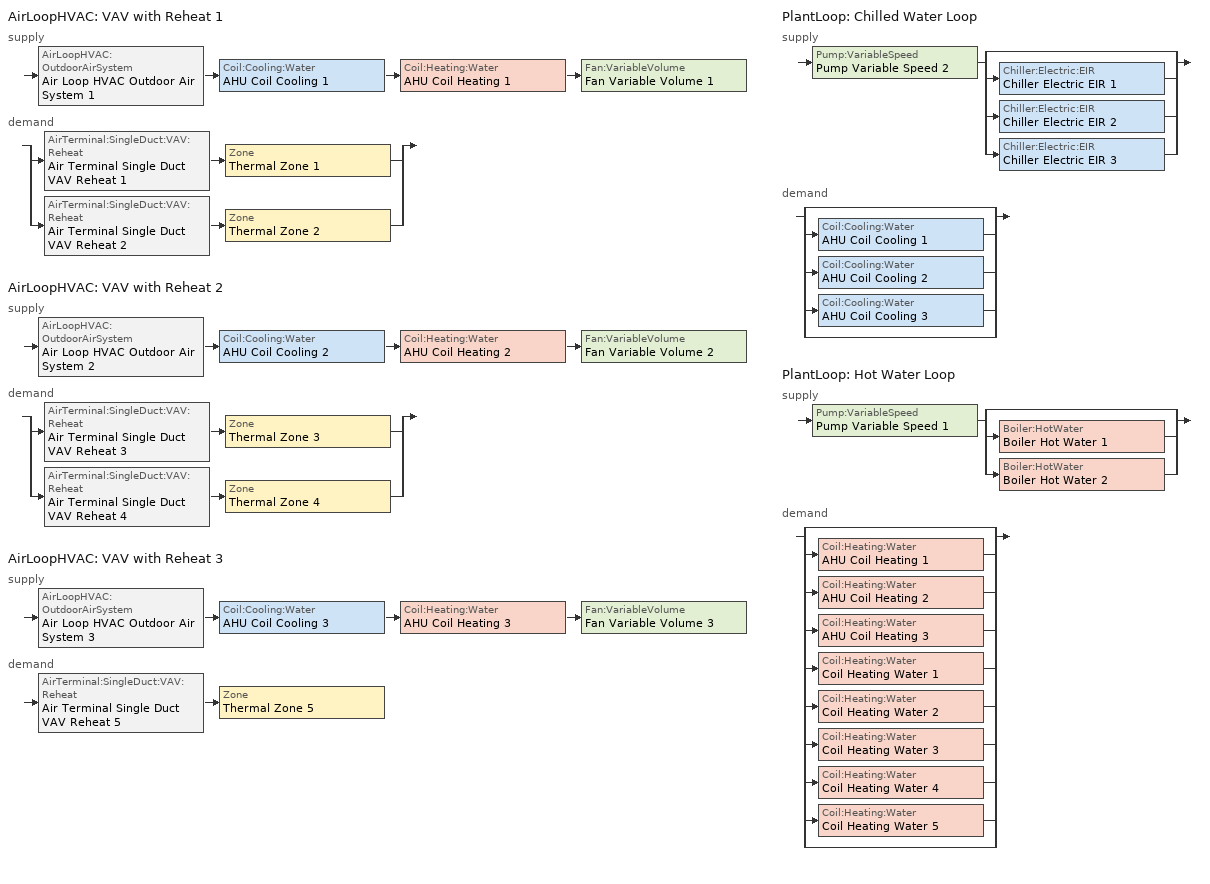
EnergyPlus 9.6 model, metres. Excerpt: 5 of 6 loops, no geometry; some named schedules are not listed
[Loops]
AirLoopHVAC 'VAV with Reheat 1'
 supply: AirLoopHVAC:OutdoorAirSystem 'Air Loop HVAC Outdoor Air System 1' > Coil:Cooling:Water 'AHU Coil Cooling 1' > Coil:Heating:Water 'AHU Coil Heating 1' > Fan:VariableVolume 'Fan Variable Volume 1'
 demand: split
  | AirTerminal:SingleDuct:VAV:Reheat 'Air Terminal Single Duct VAV Reheat 1' > Zone 'Thermal Zone 1'
  | AirTerminal:SingleDuct:VAV:Reheat 'Air Terminal Single Duct VAV Reheat 2' > Zone 'Thermal Zone 2'
AirLoopHVAC 'VAV with Reheat 2'
 supply: AirLoopHVAC:OutdoorAirSystem 'Air Loop HVAC Outdoor Air System 2' > Coil:Cooling:Water 'AHU Coil Cooling 2' > Coil:Heating:Water 'AHU Coil Heating 2' > Fan:VariableVolume 'Fan Variable Volume 2'
 demand: split
  | AirTerminal:SingleDuct:VAV:Reheat 'Air Terminal Single Duct VAV Reheat 3' > Zone 'Thermal Zone 3'
  | AirTerminal:SingleDuct:VAV:Reheat 'Air Terminal Single Duct VAV Reheat 4' > Zone 'Thermal Zone 4'
AirLoopHVAC 'VAV with Reheat 3'
 supply: AirLoopHVAC:OutdoorAirSystem 'Air Loop HVAC Outdoor Air System 3' > Coil:Cooling:Water 'AHU Coil Cooling 3' > Coil:Heating:Water 'AHU Coil Heating 3' > Fan:VariableVolume 'Fan Variable Volume 3'
 demand: AirTerminal:SingleDuct:VAV:Reheat 'Air Terminal Single Duct VAV Reheat 5' > Zone 'Thermal Zone 5'
PlantLoop 'Chilled Water Loop'
 supply: Pump:VariableSpeed 'Pump Variable Speed 2' > split
  | bypass
  | Chiller:Electric:EIR 'Chiller Electric EIR 1'
  | Chiller:Electric:EIR 'Chiller Electric EIR 2'
  | Chiller:Electric:EIR 'Chiller Electric EIR 3'
 demand: split
  | bypass
  | Coil:Cooling:Water 'AHU Coil Cooling 1'
  | Coil:Cooling:Water 'AHU Coil Cooling 2'
  | Coil:Cooling:Water 'AHU Coil Cooling 3'
  | bypass
PlantLoop 'Hot Water Loop'
 supply: Pump:VariableSpeed 'Pump Variable Speed 1' > split
  | bypass
  | Boiler:HotWater 'Boiler Hot Water 1'
  | Boiler:HotWater 'Boiler Hot Water 2'
 demand: split
  | bypass
  | Coil:Heating:Water 'AHU Coil Heating 1'
  | Coil:Heating:Water 'AHU Coil Heating 2'
  | Coil:Heating:Water 'AHU Coil Heating 3'
  | Coil:Heating:Water 'Coil Heating Water 1'
  | Coil:Heating:Water 'Coil Heating Water 2'
  | Coil:Heating:Water 'Coil Heating Water 3'
  | Coil:Heating:Water 'Coil Heating Water 4'
  | Coil:Heating:Water 'Coil Heating Water 5'
  | bypass
[Controller:MechanicalVentilation] Availability Schedule=Always On Discrete; Demand Controlled Ventilation=No; System Outdoor Air Method=ZoneSum
Name | Zone or ZoneList Name 1 | Design Specification Outdoor Air Object Name 1 | Zone or ZoneList Name 2 | Design Specification Outdoor Air Object Name 2
Controller Mechanical Ventilation 1 | Thermal Zone 1 | Ventilation 1 | Thermal Zone 2 | Ventilation 2
Controller Mechanical Ventilation 2 | Thermal Zone 3 | Ventilation 3 | Thermal Zone 4 | Ventilation 4
Controller Mechanical Ventilation 3 | Thermal Zone 5 | Ventilation 5
[AirLoopHVAC] Design Supply Air Flow Rate m3/s=AutoSize; Design Return Air Flow Fraction of Supply Air Flow=1
VAV with Reheat 1; VAV with Reheat 2; VAV with Reheat 3
[Sizing:System] Type of Load to Size On=Sensible; Design Outdoor Air Flow Rate m3/s=Autosize; Central Heating Maximum System Air Flow Ratio=0.3; Preheat Design Temperature C=7; Preheat Design Humidity Ratio kgWater/kgDryAir=0.008; Precool Design Temperature C=12.8; Precool Design Humidity Ratio kgWater/kgDryAir=0.008; Type of Zone Sum to Use=NonCoincident; 100% Outdoor Air in Cooling=Yes; 100% Outdoor Air in Heating=Yes; Central Cooling Design Supply Air Humidity Ratio kgWater/kgDryAir=0.0085; Central Heating Design Supply Air Humidity Ratio kgWater/kgDryAir=0.008; Cooling Supply Air Flow Rate Method=DesignDay; Cooling Supply Air Flow Rate m3/s=0; Cooling Supply Air Flow Rate Per Floor Area m3/s-m2=0.00996765; Cooling Fraction of Autosized Cooling Supply Air Flow Rate=1; Cooling Supply Air Flow Rate Per Unit Cooling Capacity m3/s-W=3.94755e-05; Heating Supply Air Flow Rate Method=DesignDay; Heating Supply Air Flow Rate m3/s=0; Heating Supply Air Flow Rate Per Floor Area m3/s-m2=0.00996765; Heating Fraction of Autosized Heating Supply Air Flow Rate=1; Heating Fraction of Autosized Cooling Supply Air Flow Rate=1; Heating Supply Air Flow Rate Per Unit Heating Capacity m3/s-W=3.15882e-05; System Outdoor Air Method=ZoneSum; Zone Maximum Outdoor Air Fraction dimensionless=1; Cooling Design Capacity Method=CoolingDesignCapacity; Cooling Design Capacity W=Autosize; Cooling Design Capacity Per Floor Area W/m2=234.7; Fraction of Autosized Cooling Design Capacity=1; Heating Design Capacity Method=HeatingDesignCapacity; Heating Design Capacity W=Autosize; Heating Design Capacity Per Floor Area W/m2=157; Fraction of Autosized Heating Design Capacity=1; Central Cooling Capacity Control Method=OnOff; Occupant Diversity=Autosize
Name | Central Cooling Design Supply Air Temperature C | Central Heating Design Supply Air Temperature C
VAV with Reheat 1 | 17.8 | 17.8
VAV with Reheat 2 | 10.3 | 10.3
VAV with Reheat 3 | 11.5 | 11.5
[Controller:WaterCoil] Control Variable=Temperature; Actuator Variable=Flow; Controller Convergence Tolerance deltaC=Autosize; Maximum Actuated Flow m3/s=Autosize; Minimum Actuated Flow m3/s=0
Name | Action
Controller Water Coil Cooling 1; Controller Water Coil Cooling 2; Controller Water Coil Cooling 3 | Reverse
Controller Water Coil Heating 1; Controller Water Coil Heating 2; Controller Water Coil Heating 3 | Normal
[Controller:OutdoorAir] Minimum Outdoor Air Flow Rate m3/s=0; Maximum Outdoor Air Flow Rate m3/s=Autosize; Economizer Control Action Type=ModulateFlow; Economizer Maximum Limit Dry-Bulb Temperature C=28; Economizer Maximum Limit Enthalpy J/kg=64000; Economizer Minimum Limit Dry-Bulb Temperature C=-100; Lockout Type=NoLockout; Minimum Limit Type=FixedMinimum; High Humidity Control=No; Control High Indoor Humidity Based on Outdoor Humidity Ratio=Yes; Heat Recovery Bypass Control Type=BypassWhenWithinEconomizerLimits
Name | Economizer Control Type | Mechanical Ventilation Controller
Controller Outdoor Air 1 | DifferentialDryBulb | Controller Mechanical Ventilation 1
Controller Outdoor Air 2 | DifferentialEnthalpy | Controller Mechanical Ventilation 2
Controller Outdoor Air 3 | DifferentialEnthalpy | Controller Mechanical Ventilation 3
[SetpointManager:MixedAir] Control Variable=Temperature
Name | Setpoint Node or NodeList
Node Air Deck Mixed 1 OS Default SPM | Node Air Deck Mixed 1
Node Air Deck Cooling 1 OS Default SPM | Node Air Deck Cooling 1
Node Air Deck Heating 1 OS Default SPM | Node Air Deck Heating 1
Node Air Deck Mixed 2 OS Default SPM | Node Air Deck Mixed 2
Node Air Deck Cooling 2 OS Default SPM | Node Air Deck Cooling 2
Node Air Deck Heating 2 OS Default SPM | Node Air Deck Heating 2
Node Air Deck Mixed 3 OS Default SPM | Node Air Deck Mixed 3
Node Air Deck Cooling 3 OS Default SPM | Node Air Deck Cooling 3
Node Air Deck Heating 3 OS Default SPM | Node Air Deck Heating 3
[Coil:Cooling:Water] Availability Schedule=Always On Discrete; Design Water Flow Rate m3/s=Autosize; Design Air Flow Rate m3/s=Autosize; Design Inlet Water Temperature C=Autosize; Design Inlet Air Temperature C=Autosize; Design Outlet Air Temperature C=Autosize; Design Inlet Air Humidity Ratio kgWater/kgDryAir=Autosize; Design Outlet Air Humidity Ratio kgWater/kgDryAir=Autosize; Type of Analysis=SimpleAnalysis; Heat Exchanger Configuration=CrossFlow
AHU Coil Cooling 1; AHU Coil Cooling 2; AHU Coil Cooling 3
[Coil:Heating:Water] Availability Schedule=Always On Discrete; U-Factor Times Area Value W/K=Autosize; Maximum Water Flow Rate m3/s=Autosize; Performance Input Method=UFactorTimesAreaAndDesignWaterFlowRate; Rated Capacity W=Autosize; Rated Inlet Water Temperature C=82.2; Rated Inlet Air Temperature C=16.6; Rated Outlet Water Temperature C=71.1; Rated Outlet Air Temperature C=32.2; Rated Ratio for Air and Water Convection=0.5
AHU Coil Heating 1; AHU Coil Heating 2; AHU Coil Heating 3; Coil Heating Water 1; Coil Heating Water 2; Coil Heating Water 3; Coil Heating Water 4; Coil Heating Water 5
[Fan:VariableVolume] Availability Schedule=Always On Discrete; Fan Power Minimum Flow Rate Input Method=FixedFlowRate; Fan Power Minimum Flow Fraction=0; Fan Power Minimum Air Flow Rate m3/s=0; Motor Efficiency=0.93; Motor In Airstream Fraction=1; Fan Power Coefficient 1=0.0407599; Fan Power Coefficient 2=0.088045; Fan Power Coefficient 3=-0.0729261; Fan Power Coefficient 4=0.94374; Fan Power Coefficient 5=0
Name | Fan Total Efficiency | Pressure Rise Pa | Maximum Flow Rate m3/s
Fan Variable Volume 1 | 0.76 | 819 | 78.12
Fan Variable Volume 2 | 0.65 | 664 | 102.04
Fan Variable Volume 3 | 0.64 | 470 | Autosize
[SetpointManager:Scheduled] Control Variable=Temperature
Name | Schedule | Setpoint Node or NodeList
Setpoint Manager Scheduled Air Duck 1 | Deck_Temperature 1 | Node Air Deck Supply 1
Setpoint Manager Scheduled Air Duck 2 | Deck_Temperature 2 | Node Air Deck Supply 2
Setpoint Manager Scheduled Air Duck 3 | Deck_Temperature 3 | Node Air Deck Supply 3
Setpoint Manager Scheduled Chilled Water Duck | Chilled_Water_Temperature | Node Chilled Water Deck Supply
Setpoint Manager Scheduled Hot Water Duck | Hot_Water_Temperature | Node Hot Water Deck Supply
[ZoneControl:Thermostat] Temperature Difference Between Cutout And Setpoint deltaC=0
Name | Zone or ZoneList | Control Type Schedule | Control 1
Thermal Zone 1 Thermostat | Thermal Zone 1 | Thermal Zone 1 Thermostat Schedule | Thermostat Setpoint Dual Setpoint 1
Thermal Zone 2 Thermostat | Thermal Zone 2 | Thermal Zone 2 Thermostat Schedule | Thermostat Setpoint Dual Setpoint 2
Thermal Zone 3 Thermostat | Thermal Zone 3 | Thermal Zone 3 Thermostat Schedule | Thermostat Setpoint Dual Setpoint 3
Thermal Zone 4 Thermostat | Thermal Zone 4 | Thermal Zone 4 Thermostat Schedule | Thermostat Setpoint Dual Setpoint 4
Thermal Zone 5 Thermostat | Thermal Zone 5 | Thermal Zone 5 Thermostat Schedule | Thermostat Setpoint Dual Setpoint 5
[ThermostatSetpoint:DualSetpoint]
Name | Heating Setpoint Temperature Schedule | Cooling Setpoint Temperature Schedule
Thermostat Setpoint Dual Setpoint 1 | HtgSetp 1 | ClgSetp 1
Thermostat Setpoint Dual Setpoint 2 | HtgSetp 2 | ClgSetp 2
Thermostat Setpoint Dual Setpoint 3 | HtgSetp 3 | ClgSetp 3
Thermostat Setpoint Dual Setpoint 4 | HtgSetp 4 | ClgSetp 4
Thermostat Setpoint Dual Setpoint 5 | HtgSetp 5 | ClgSetp 5
[AirTerminal:SingleDuct:VAV:Reheat] Availability Schedule=Always On Discrete; Maximum Air Flow Rate m3/s=Autosize; Zone Minimum Air Flow Input Method=Constant; Constant Minimum Air Flow Fraction=0.3; Fixed Minimum Air Flow Rate m3/s=0; Maximum Hot Water or Steam Flow Rate m3/s=Autosize; Minimum Hot Water or Steam Flow Rate m3/s=0; Convergence Tolerance=0.001; Damper Heating Action=Normal; Maximum Flow per Zone Floor Area During Reheat m3/s-m2=Autocalculate; Maximum Flow Fraction During Reheat=Autocalculate; Maximum Reheat Air Temperature C=35
Name | Reheat Coil
Air Terminal Single Duct VAV Reheat 1 | Coil Heating Water 1
Air Terminal Single Duct VAV Reheat 2 | Coil Heating Water 2
Air Terminal Single Duct VAV Reheat 3 | Coil Heating Water 3
Air Terminal Single Duct VAV Reheat 4 | Coil Heating Water 4
Air Terminal Single Duct VAV Reheat 5 | Coil Heating Water 5
[Zone equipment]
Thermal Zone 1: Air Terminal Single Duct VAV Reheat 1
Thermal Zone 2: Air Terminal Single Duct VAV Reheat 2
Thermal Zone 3: Air Terminal Single Duct VAV Reheat 3
Thermal Zone 4: Air Terminal Single Duct VAV Reheat 4
Thermal Zone 5: Air Terminal Single Duct VAV Reheat 5
[Sizing:Zone] Zone Cooling Design Supply Air Temperature Input Method=SupplyAirTemperature; Zone Cooling Design Supply Air Temperature Difference deltaC=11.11; Zone Heating Design Supply Air Temperature Input Method=SupplyAirTemperature; Zone Heating Design Supply Air Temperature Difference deltaC=11.11; Zone Cooling Design Supply Air Humidity Ratio kgWater/kgDryAir=0.0085; Zone Heating Design Supply Air Humidity Ratio kgWater/kgDryAir=0.008; Cooling Design Air Flow Method=DesignDay; Cooling Design Air Flow Rate m3/s=0; Cooling Minimum Air Flow per Zone Floor Area m3/s-m2=0.000762; Cooling Minimum Air Flow m3/s=0; Cooling Minimum Air Flow Fraction=0; Heating Design Air Flow Method=DesignDay; Heating Design Air Flow Rate m3/s=0; Heating Maximum Air Flow per Zone Floor Area m3/s-m2=0.002032; Heating Maximum Air Flow m3/s=0.141576; Heating Maximum Air Flow Fraction=0.3; Account for Dedicated Outdoor Air System=No
Name | Zone Cooling Design Supply Air Temperature C | Zone Heating Design Supply Air Temperature C | Design Specification Outdoor Air Object
Thermal Zone 1 | 17.8 | 41.8 | Ventilation 1
Thermal Zone 2 | 17.8 | 41.8 | Ventilation 2
Thermal Zone 3 | 10.3 | 51.1 | Ventilation 3
Thermal Zone 4 | 10.3 | 51.1 | Ventilation 4
Thermal Zone 5 | 11.5 | 37.6 | Ventilation 5
[DesignSpecification:OutdoorAir] Outdoor Air Method=Sum; Outdoor Air Flow per Person m3/s-person=0; Outdoor Air Flow per Zone Floor Area m3/s-m2=0; Outdoor Air Flow per Zone m3/s=0
Name | Outdoor Air Flow Air Changes per Hour 1/hr
Ventilation 1; Ventilation 2 | 3.11
Ventilation 3; Ventilation 4 | 1.9
Ventilation 5 | 0.57
[Chiller:Electric:EIR] Reference Capacity W=Autosize; Reference Leaving Chilled Water Temperature C=6.67; Reference Entering Condenser Fluid Temperature C=29.4; Reference Chilled Water Flow Rate m3/s=Autosize; Reference Condenser Fluid Flow Rate m3/s=Autosize; Cooling Capacity Function of Temperature Curve=Curve Biquadratic 1; Electric Input to Cooling Output Ratio Function of Temperature Curve=Curve Biquadratic 2; Electric Input to Cooling Output Ratio Function of Part Load Ratio Curve=Curve Quadratic 1; Minimum Part Load Ratio=0.1; Maximum Part Load Ratio=1; Optimum Part Load Ratio=1; Minimum Unloading Ratio=0.2; Condenser Type=WaterCooled; Condenser Fan Power Ratio W/W=0; Fraction of Compressor Electric Consumption Rejected by Condenser=1; Leaving Chilled Water Lower Temperature Limit C=2; Chiller Flow Mode=NotModulated; Sizing Factor=1; Basin Heater Capacity W/K=0; Basin Heater Setpoint Temperature C=10; Condenser Heat Recovery Relative Capacity Fraction=1
Name | Reference COP W/W
Chiller Electric EIR 1 | 3.5
Chiller Electric EIR 2 | 4.5
Chiller Electric EIR 3 | 5.5
[PlantEquipmentList]
Chilled Water Loop Cooling Equipment List: Chiller:Electric:EIR, Chiller Electric EIR 1, Chiller:Electric:EIR, Chiller Electric EIR 2, Chiller:Electric:EIR, Chiller Electric EIR 3
Hot Water Loop Heating Equipment List: Boiler:HotWater, Boiler Hot Water 1, Boiler:HotWater, Boiler Hot Water 2
[PlantLoop] Fluid Type=Water; Load Distribution Scheme=Optimal; Plant Loop Demand Calculation Scheme=SingleSetpoint
Name | Plant Equipment Operation Scheme | Maximum Loop Temperature C | Minimum Loop Temperature C | Maximum Loop Flow Rate m3/s | Minimum Loop Flow Rate m3/s | Plant Loop Volume m3 | Maximum Loop Temperature | Minimum Loop Temperature | Maximum Loop Flow Rate | Minimum Loop Flow Rate | Plant Loop Volume
Chilled Water Loop | Chilled Water Loop Operation Schemes | 100 | 0 | Autosize | 0 | Autocalculate
Hot Water Loop | Hot Water Loop Operation Schemes |  |  |  |  |  | 100 | 0 | Autosize | 0 | Autocalculate
[Sizing:Plant] Sizing Option=NonCoincident; Zone Timesteps in Averaging Window=1; Coincident Sizing Factor Mode=None
Name | Loop Type | Design Loop Exit Temperature C | Loop Design Temperature Difference deltaC | Design Loop Exit Temperature | Loop Design Temperature Difference
Chilled Water Loop | Cooling | 6.7 | 6.7
Hot Water Loop | Heating |  |  | 67 | 11
[Pump:VariableSpeed] Design Maximum Flow Rate m3/s=Autosize; Design Power Consumption W=Autosize; Motor Efficiency=0.8; Fraction of Motor Inefficiencies to Fluid Stream=0; Coefficient 1 of the Part Load Performance Curve=0; Coefficient 2 of the Part Load Performance Curve=1; Coefficient 3 of the Part Load Performance Curve=0; Coefficient 4 of the Part Load Performance Curve=0; Pump Control Type=Intermittent; Skin Loss Radiative Fraction=0.5; Design Power Sizing Method=PowerPerFlowPerPressure; Design Minimum Flow Rate Fraction=0
Name | Design Pump Head Pa | Design Minimum Flow Rate m3/s | Design Electric Power per Unit Flow Rate W/(m3/s) | Design Shaft Power per Unit Flow Rate per Unit Head W/((m3/s)-Pa) | Design Minimum Flow Rate | Design Electric Power per Unit Flow Rate | Design Shaft Power per Unit Flow Rate per Unit Head
Pump Variable Speed 2 | 179352 | 0 | 348701.1 | 1.28205
Pump Variable Speed 1 | 180000 |  |  |  | 0 | 348701.1 | 1.28205
[PlantEquipmentOperationSchemes] Control Scheme Schedule Name 1=Always On Discrete
Name | Control Scheme Object Type 1 | Control Scheme Name 1
Chilled Water Loop Operation Schemes | PlantEquipmentOperation:CoolingLoad | Chilled Water Loop Cooling Operation Scheme
Hot Water Loop Operation Schemes | PlantEquipmentOperation:HeatingLoad | Hot Water Loop Heating Operation Scheme
[PlantEquipmentOperation:CoolingLoad]
Chilled Water Loop Cooling Operation Scheme: Load Range Lower Limit 1=0; Load Range Upper Limit 1=1000000000; Range Equipment List Name 1=Chilled Water Loop Cooling Equipment List
[Boiler:HotWater] Fuel Type=Coal; Nominal Capacity W=Autosize; Efficiency Curve Temperature Evaluation Variable=LeavingBoiler; Normalized Boiler Efficiency Curve=Boiler Efficiency; Design Water Flow Rate m3/s=Autosize; Minimum Part Load Ratio=0; Maximum Part Load Ratio=1; Optimum Part Load Ratio=1; Water Outlet Upper Temperature Limit C=99; Boiler Flow Mode=NotModulated; Parasitic Electric Load W=0; Sizing Factor=1
Name | Nominal Thermal Efficiency
Boiler Hot Water 1 | 0.7
Boiler Hot Water 2 | 0.85
[PlantEquipmentOperation:HeatingLoad]
Hot Water Loop Heating Operation Scheme: Load Range Lower Limit 1=0; Load Range Upper Limit 1=1000000000; Range Equipment List Name 1=Hot Water Loop Heating Equipment List
[Schedule:Day:Interval]
Deck_Temperature_Default 1; Deck_Temperature_Summer_Design_Day 1; Deck_Temperature_Winter_Design_Day 1: No, 24:00, 17.8
Deck_Temperature_Default 2; Deck_Temperature_Summer_Design_Day 2; Deck_Temperature_Winter_Design_Day 2: No, 24:00, 10.3
Deck_Temperature_Default 3; Deck_Temperature_Summer_Design_Day 3; Deck_Temperature_Winter_Design_Day 3: No, 24:00, 11.5
Chilled_Water_Temperature_Default; Chilled_Water_Temperature_Summer_Design_Day; Chilled_Water_Temperature_Winter_Design_Day: No, 24:00, 6.7
Hot_Water_Temperature_Default; Hot_Water_Temperature_Summer_Design_Day; Hot_Water_Temperature_Winter_Design_Day: No, 24:00, 67
[Schedule:Week:Daily]
HtgSetp 1 Week Rule - Jan1-Dec31: HtgSetp Default Schedule 1, HtgSetp Default Schedule 1, HtgSetp Default Schedule 1, HtgSetp Default Schedule 1, HtgSetp Default Schedule 1, HtgSetp Default Schedule 1, HtgSetp Default Schedule 1, HtgSetp Default Schedule 1, HtgSetp Summer Design Day 1, HtgSetp Winter Design Day 1, HtgSetp Default Schedule 1, HtgSetp Default Schedule 1
ClgSetp 1 Week Rule - Jan1-Dec31: ClgSetp Default Schedule 1, ClgSetp Default Schedule 1, ClgSetp Default Schedule 1, ClgSetp Default Schedule 1, ClgSetp Default Schedule 1, ClgSetp Default Schedule 1, ClgSetp Default Schedule 1, ClgSetp Default Schedule 1, ClgSetp Summer Design Day 1, ClgSetp Winter Design Day 1, ClgSetp Default Schedule 1, ClgSetp Default Schedule 1
HtgSetp 2 Week Rule - Jan1-Dec31: HtgSetp Default Schedule 2, HtgSetp Default Schedule 2, HtgSetp Default Schedule 2, HtgSetp Default Schedule 2, HtgSetp Default Schedule 2, HtgSetp Default Schedule 2, HtgSetp Default Schedule 2, HtgSetp Default Schedule 2, HtgSetp Summer Design Day 2, HtgSetp Winter Design Day 2, HtgSetp Default Schedule 2, HtgSetp Default Schedule 2
ClgSetp 2 Week Rule - Jan1-Dec31: ClgSetp Default Schedule 2, ClgSetp Default Schedule 2, ClgSetp Default Schedule 2, ClgSetp Default Schedule 2, ClgSetp Default Schedule 2, ClgSetp Default Schedule 2, ClgSetp Default Schedule 2, ClgSetp Default Schedule 2, ClgSetp Summer Design Day 2, ClgSetp Winter Design Day 2, ClgSetp Default Schedule 2, ClgSetp Default Schedule 2
HtgSetp 3 Week Rule - Jan1-Dec31: HtgSetp Default Schedule 3, HtgSetp Default Schedule 3, HtgSetp Default Schedule 3, HtgSetp Default Schedule 3, HtgSetp Default Schedule 3, HtgSetp Default Schedule 3, HtgSetp Default Schedule 3, HtgSetp Default Schedule 3, HtgSetp Summer Design Day 3, HtgSetp Winter Design Day 3, HtgSetp Default Schedule 3, HtgSetp Default Schedule 3
ClgSetp 3 Week Rule - Jan1-Dec31: ClgSetp Default Schedule 3, ClgSetp Default Schedule 3, ClgSetp Default Schedule 3, ClgSetp Default Schedule 3, ClgSetp Default Schedule 3, ClgSetp Default Schedule 3, ClgSetp Default Schedule 3, ClgSetp Default Schedule 3, ClgSetp Summer Design Day 3, ClgSetp Winter Design Day 3, ClgSetp Default Schedule 3, ClgSetp Default Schedule 3
HtgSetp 4 Week Rule - Jan1-Dec31: HtgSetp Default Schedule 4, HtgSetp Default Schedule 4, HtgSetp Default Schedule 4, HtgSetp Default Schedule 4, HtgSetp Default Schedule 4, HtgSetp Default Schedule 4, HtgSetp Default Schedule 4, HtgSetp Default Schedule 4, HtgSetp Summer Design Day 4, HtgSetp Winter Design Day 4, HtgSetp Default Schedule 4, HtgSetp Default Schedule 4
Deck_Temperature 1 Week Rule - Jan1-Dec31: Deck_Temperature_Default 1, Deck_Temperature_Default 1, Deck_Temperature_Default 1, Deck_Temperature_Default 1, Deck_Temperature_Default 1, Deck_Temperature_Default 1, Deck_Temperature_Default 1, Deck_Temperature_Default 1, Deck_Temperature_Summer_Design_Day 1, Deck_Temperature_Winter_Design_Day 1, Deck_Temperature_Default 1, Deck_Temperature_Default 1
Deck_Temperature 2 Week Rule - Jan1-Dec31: Deck_Temperature_Default 2, Deck_Temperature_Default 2, Deck_Temperature_Default 2, Deck_Temperature_Default 2, Deck_Temperature_Default 2, Deck_Temperature_Default 2, Deck_Temperature_Default 2, Deck_Temperature_Default 2, Deck_Temperature_Summer_Design_Day 2, Deck_Temperature_Winter_Design_Day 2, Deck_Temperature_Default 2, Deck_Temperature_Default 2
Deck_Temperature 3 Week Rule - Jan1-Dec31: Deck_Temperature_Default 3, Deck_Temperature_Default 3, Deck_Temperature_Default 3, Deck_Temperature_Default 3, Deck_Temperature_Default 3, Deck_Temperature_Default 3, Deck_Temperature_Default 3, Deck_Temperature_Default 3, Deck_Temperature_Summer_Design_Day 3, Deck_Temperature_Winter_Design_Day 3, Deck_Temperature_Default 3, Deck_Temperature_Default 3
Chilled_Water_Temperature Week Rule - Jan1-Dec31: Chilled_Water_Temperature_Default, Chilled_Water_Temperature_Default, Chilled_Water_Temperature_Default, Chilled_Water_Temperature_Default, Chilled_Water_Temperature_Default, Chilled_Water_Temperature_Default, Chilled_Water_Temperature_Default, Chilled_Water_Temperature_Default, Chilled_Water_Temperature_Summer_Design_Day, Chilled_Water_Temperature_Winter_Design_Day, Chilled_Water_Temperature_Default, Chilled_Water_Temperature_Default
Hot_Water_Temperature Week Rule - Jan1-Dec31: Hot_Water_Temperature_Default, Hot_Water_Temperature_Default, Hot_Water_Temperature_Default, Hot_Water_Temperature_Default, Hot_Water_Temperature_Default, Hot_Water_Temperature_Default, Hot_Water_Temperature_Default, Hot_Water_Temperature_Default, Hot_Water_Temperature_Summer_Design_Day, Hot_Water_Temperature_Winter_Design_Day, Hot_Water_Temperature_Default, Hot_Water_Temperature_Default
[Schedule:Year]
HtgSetp 1: HtgSetp 1 Week Rule - Jan1-Dec31, 1, 1, 12, 31
ClgSetp 1: ClgSetp 1 Week Rule - Jan1-Dec31, 1, 1, 12, 31
HtgSetp 2: HtgSetp 2 Week Rule - Jan1-Dec31, 1, 1, 12, 31
ClgSetp 2: ClgSetp 2 Week Rule - Jan1-Dec31, 1, 1, 12, 31
HtgSetp 3: HtgSetp 3 Week Rule - Jan1-Dec31, 1, 1, 12, 31
ClgSetp 3: ClgSetp 3 Week Rule - Jan1-Dec31, 1, 1, 12, 31
HtgSetp 4: HtgSetp 4 Week Rule - Jan1-Dec31, 1, 1, 12, 31
ClgSetp 4: ClgSetp 4 Week Rule - Jan1-Dec31, 1, 1, 12, 31
HtgSetp 5: HtgSetp 5 Week Rule - Jan1-Dec31, 1, 1, 12, 31
ClgSetp 5: ClgSetp 5 Week Rule - Jan1-Dec31, 1, 1, 12, 31
Deck_Temperature 1: Deck_Temperature 1 Week Rule - Jan1-Dec31, 1, 1, 12, 31
Deck_Temperature 2: Deck_Temperature 2 Week Rule - Jan1-Dec31, 1, 1, 12, 31
Deck_Temperature 3: Deck_Temperature 3 Week Rule - Jan1-Dec31, 1, 1, 12, 31
Chilled_Water_Temperature: Chilled_Water_Temperature Week Rule - Jan1-Dec31, 1, 1, 12, 31
Hot_Water_Temperature: Hot_Water_Temperature Week Rule - Jan1-Dec31, 1, 1, 12, 31
[Schedule:Compact]
Thermal Zone 1 Thermostat Schedule; Thermal Zone 2 Thermostat Schedule; Thermal Zone 3 Thermostat Schedule; Thermal Zone 4 Thermostat Schedule; Thermal Zone 5 Thermostat Schedule: Through: 12/31, For: AllDays, Until: 24:00, 4
[Schedule:Constant]
Always On Discrete: Hourly Value=1
[Curve:Biquadratic]
Name | Coefficient1 Constant | Coefficient2 x | Coefficient3 x**2 | Coefficient4 y | Coefficient5 y**2 | Coefficient6 x*y | Minimum Value of x | Maximum Value of x | Minimum Value of y | Maximum Value of y | Input Unit Type for X | Input Unit Type for Y | Output Unit Type
Curve Biquadratic 1 | 0.258 | 0.0389 | -0.000217 | 0.0469 | -0.000943 | -0.000343 | 5 | 10 | 24 | 35
Curve Biquadratic 2 | 0.934 | -0.0582 | 0.0045 | 0.00243 | 0.000486 | -0.00122 | 5 | 10 | 24 | 35
Boiler Efficiency | 1 | 0 | 0 | 0 | 0 | 0 | 0 | 1 | 0 | 1 | Dimensionless | Dimensionless | Dimensionless
[Curve:Quadratic]
Curve Quadratic 1: Coefficient1 Constant=0.222903; Coefficient2 x=0.313387; Coefficient3 x**2=0.46371; Minimum Value of x=0; Maximum Value of x=1
